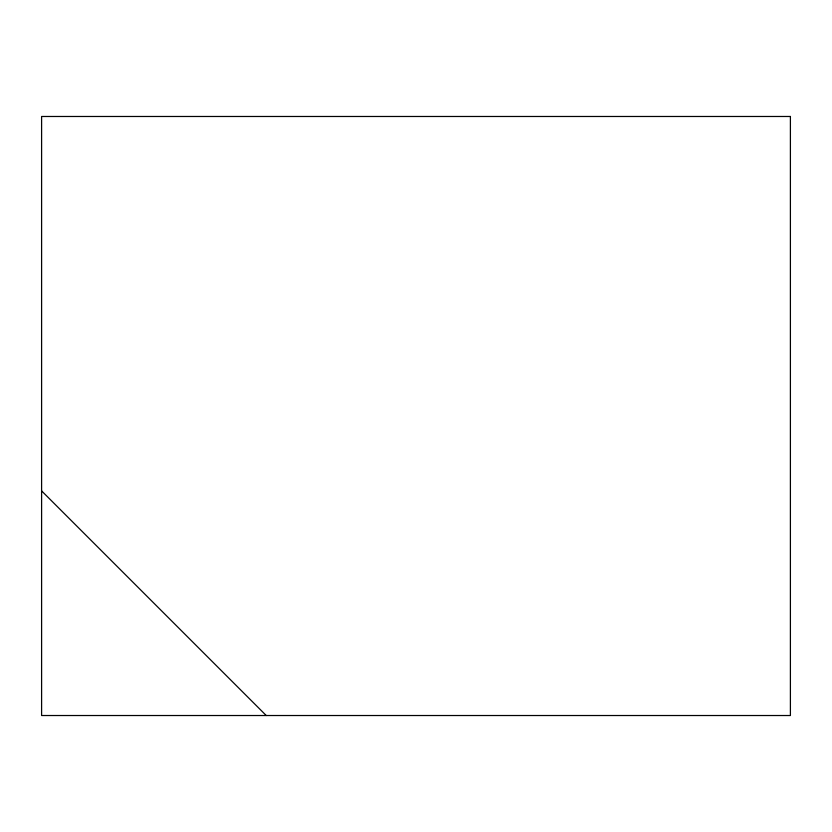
<?xml version="1.0" encoding="UTF-8"?>
<svg xmlns="http://www.w3.org/2000/svg" width="832" height="832" viewBox="0 0 832 832"><rect width="100%" height="100%" fill="white"/><g stroke="black" fill="none" stroke-linecap="round" stroke-linejoin="round"><path stroke-width="1.25" d="M41.6 490.88L266.24 715.52M790.4 116.48L41.6 116.48L41.6 715.52L790.4 715.52L790.4 116.48"/></g></svg>
